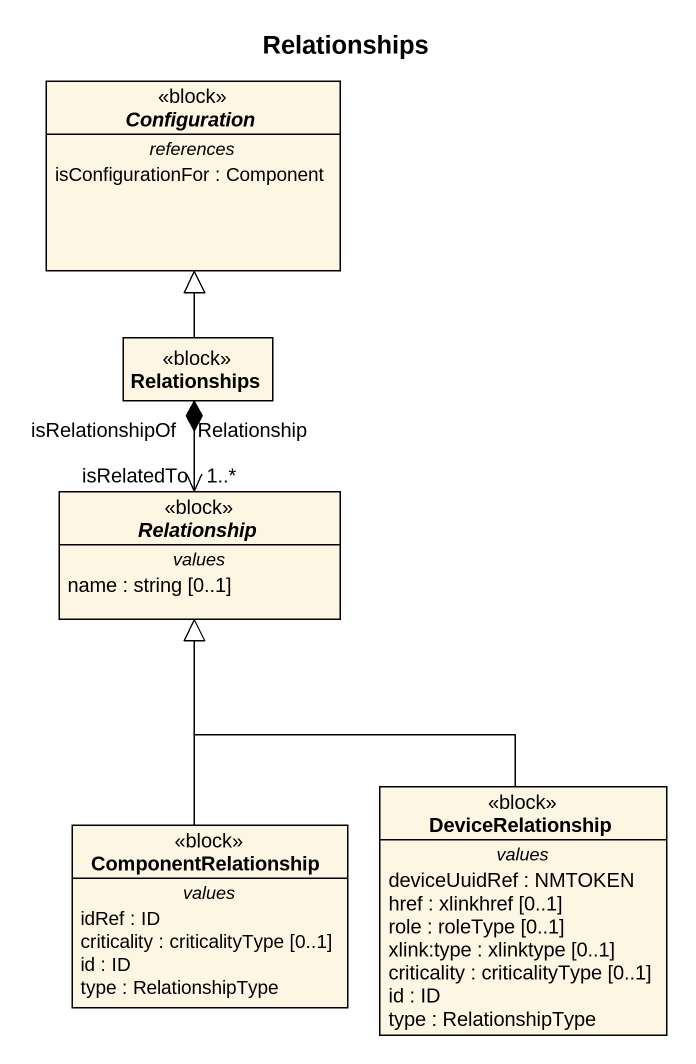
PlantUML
@startuml
title Relationships
hide circle
hide empty members
abstract class Configuration <<block>> {
  -- references --
  isConfigurationFor : Component
}
class Relationships <<block>>
abstract class Relationship <<block>> {
  -- values --
  name : string [0..1]
}
class ComponentRelationship <<block>> {
  -- values --
  idRef : ID
  criticality : criticalityType [0..1]
  id : ID
  type : RelationshipType
}
class DeviceRelationship <<block>> {
  -- values --
  deviceUuidRef : NMTOKEN
  href : xlinkhref [0..1]
  role : roleType [0..1]
  xlink:type : xlinktype [0..1]
  criticality : criticalityType [0..1]
  id : ID
  type : RelationshipType
}
Relationships -up-|> Configuration
Relationships "isRelationshipOf" *--> "isRelatedTo\n1..*" Relationship : Relationship
ComponentRelationship -up-|> Relationship
DeviceRelationship -up-|> Relationship
@enduml
